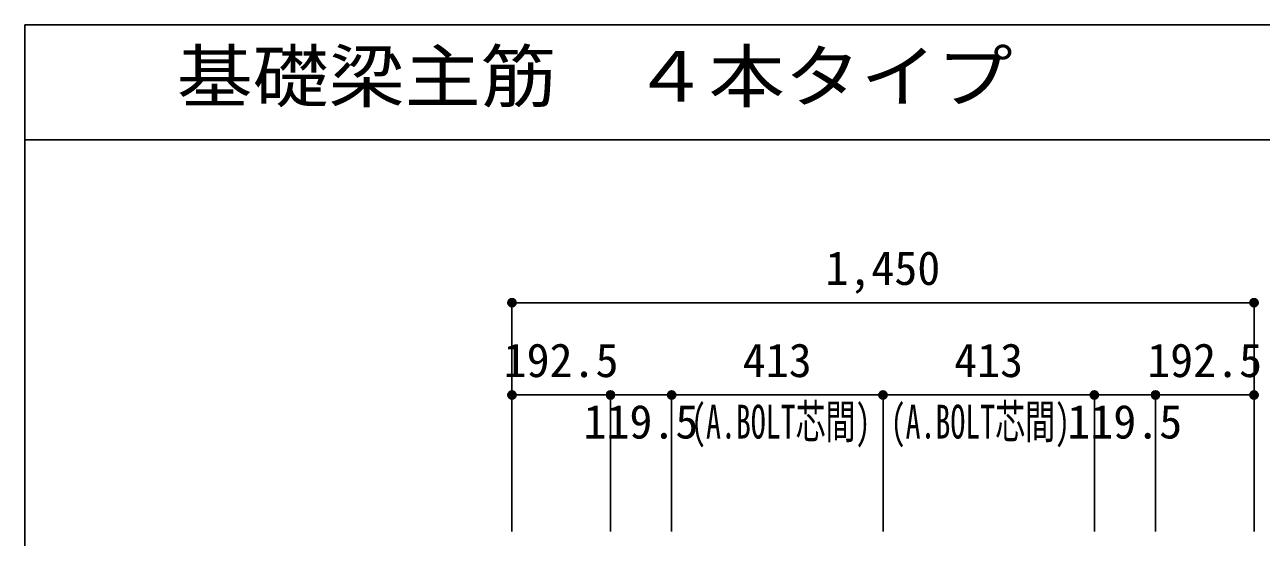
# Model space of a CAD drawing. Units: millimetres at full size, sheet at 1:30. Extents: x -5973 to 5954, y -4195 to 4201.
# Drawn here: x -5973 to -3557, y 3200 to 4201 of the extents above; entities that cross this region are included whole.
import ezdxf
from ezdxf.enums import TextEntityAlignment as Align

# ---------------------------------------------------------------- set-up
doc = ezdxf.new("R2010")
doc.units = ezdxf.units.MM
doc.header["$LTSCALE"] = 30
doc.header["$PDMODE"] = 32
doc.header["$PDSIZE"] = 15
for name, color, linetype in [('0-7_文字', 4, 'Continuous'), ('0-D_寸法', 4, 'Continuous'), ('6-7_文字', 7, 'Continuous'), ('F-0_枠', 6, 'Continuous')]:
    doc.layers.add(name, color=color, linetype=linetype)
doc.styles.add('ＭＳ ゴシック', font='')
doc.styles.get('ＭＳ ゴシック').set_extended_font_data('MS Gothic')

msp = doc.modelspace()

# ---------------------------------------------------------------- linework, layer by layer
at = {"layer": '0-D_寸法'}
for p, q in [((-5020.8, 3658.07), (-5020.8, 3478.07)), ((-5020.8, 3658.07), (-5020.8, 3478.07)), ((-5020.8, 3658.07), (-3570.8, 3658.07)), ((-5020.8, 3658.07), (-3570.8, 3658.07)), ((-5020.8, 3658.07), (-5020.8, 3211.03)), ((-3570.8, 3658.07), (-3570.8, 3211.03)), ((-5020.8, 3478.07), (-4828.3, 3478.07)), ((-4828.3, 3478.07), (-4828.3, 3211.03)), ((-4708.8, 3478.07), (-4708.8, 3211.03)), ((-4295.8, 3478.07), (-4295.8, 3211.03)), ((-3882.8, 3478.07), (-3882.8, 3211.03)), ((-3763.3, 3478.07), (-3763.3, 3211.03)), ((-3570.8, 3478.07), (-3763.3, 3478.07))]:
    msp.add_line(p, q, dxfattribs=at)
for points in [[(-4828.3, 3478.07), (-4708.8, 3478.07), (-4295.8, 3478.07)], [(-3763.3, 3478.07), (-3882.8, 3478.07), (-4295.8, 3478.07)]]:
    msp.add_lwpolyline(points, dxfattribs=at)
for centre, radius in [((-5020.8, 3658.07), 8), ((-5020.8, 3658.07), 7.2), ((-5020.8, 3658.07), 6.4), ((-5020.8, 3658.07), 5.6), ((-5020.8, 3658.07), 4.8), ((-5020.8, 3658.07), 4), ((-5020.8, 3658.07), 3.2), ((-5020.8, 3658.07), 2.4), ((-5020.8, 3658.07), 1.6), ((-5020.8, 3658.07), 0.8), ((-3570.8, 3658.07), 8), ((-3570.8, 3658.07), 7.2), ((-3570.8, 3658.07), 6.4), ((-3570.8, 3658.07), 5.6), ((-3570.8, 3658.07), 4.8), ((-3570.8, 3658.07), 4), ((-3570.8, 3658.07), 3.2), ((-3570.8, 3658.07), 2.4), ((-3570.8, 3658.07), 1.6), ((-3570.8, 3658.07), 0.8), ((-5020.8, 3478.07), 8), ((-5020.8, 3478.07), 7.2), ((-5020.8, 3478.07), 6.4), ((-5020.8, 3478.07), 5.6), ((-5020.8, 3478.07), 4.8), ((-5020.8, 3478.07), 4), ((-5020.8, 3478.07), 3.2), ((-5020.8, 3478.07), 2.4), ((-5020.8, 3478.07), 1.6), ((-4828.3, 3478.07), 8), ((-4828.3, 3478.07), 7.2), ((-4828.3, 3478.07), 6.4), ((-4828.3, 3478.07), 5.6), ((-4828.3, 3478.07), 4.8), ((-4828.3, 3478.07), 4), ((-4828.3, 3478.07), 3.2), ((-4828.3, 3478.07), 2.4), ((-4828.3, 3478.07), 1.6), ((-4708.8, 3478.07), 8), ((-4708.8, 3478.07), 7.2), ((-4708.8, 3478.07), 6.4), ((-4708.8, 3478.07), 5.6), ((-4708.8, 3478.07), 4.8), ((-4708.8, 3478.07), 4), ((-4708.8, 3478.07), 3.2), ((-4708.8, 3478.07), 2.4), ((-4708.8, 3478.07), 1.6), ((-4295.8, 3478.07), 8), ((-4295.8, 3478.07), 7.2), ((-4295.8, 3478.07), 6.4), ((-4295.8, 3478.07), 5.6), ((-4295.8, 3478.07), 4.8), ((-4295.8, 3478.07), 4), ((-4295.8, 3478.07), 3.2), ((-4295.8, 3478.07), 2.4), ((-4295.8, 3478.07), 1.6), ((-3882.8, 3478.07), 8), ((-3882.8, 3478.07), 7.2), ((-3882.8, 3478.07), 6.4), ((-3882.8, 3478.07), 5.6), ((-3882.8, 3478.07), 4.8), ((-3882.8, 3478.07), 4), ((-3882.8, 3478.07), 3.2), ((-3882.8, 3478.07), 2.4), ((-3882.8, 3478.07), 1.6), ((-3763.3, 3478.07), 8), ((-3763.3, 3478.07), 7.2), ((-3763.3, 3478.07), 6.4), ((-3763.3, 3478.07), 5.6), ((-3763.3, 3478.07), 4.8), ((-3763.3, 3478.07), 4), ((-3763.3, 3478.07), 3.2), ((-3763.3, 3478.07), 2.4), ((-3763.3, 3478.07), 1.6), ((-3570.8, 3478.07), 8), ((-3570.8, 3478.07), 7.2), ((-3570.8, 3478.07), 6.4), ((-3570.8, 3478.07), 5.6), ((-3570.8, 3478.07), 4.8), ((-3570.8, 3478.07), 4), ((-3570.8, 3478.07), 3.2), ((-3570.8, 3478.07), 2.4), ((-3570.8, 3478.07), 1.6), ((-5020.8, 3478.07), 0.8), ((-4828.3, 3478.07), 0.8), ((-4708.8, 3478.07), 0.8), ((-4295.8, 3478.07), 0.8), ((-3882.8, 3478.07), 0.8), ((-3763.3, 3478.07), 0.8), ((-3570.8, 3478.07), 0.8)]:
    msp.add_circle(centre, radius, dxfattribs=at)
at = {"layer": '0-D_寸法', "color": 7}
for p in [(-5020.8, 3658.07), (-5020.8, 3658.07), (-3570.8, 3658.07), (-5020.8, 3478.07), (-5020.8, 3478.07), (-4828.3, 3478.07), (-4828.3, 3478.07), (-4708.8, 3478.07), (-4708.8, 3478.07), (-4295.8, 3478.07), (-4295.8, 3478.07), (-3882.8, 3478.07), (-3882.8, 3478.07), (-3763.3, 3478.07), (-3763.3, 3478.07), (-3570.8, 3478.07), (-3570.8, 3478.07)]:
    msp.add_point(p, dxfattribs=at)
at = {"layer": 'F-0_枠'}
for q in [(5954.1, 4201.15), (-5972.88, -4195.24)]:
    msp.add_line((-5972.88, 4201.15), q, dxfattribs=at)
at = {"layer": 'F-0_枠', "color": 2}
msp.add_line((-5972.88, 3976.15), (3723.6, 3976.15), dxfattribs=at)

# ---------------------------------------------------------------- texts
at = {"layer": '0-7_文字', "style": 'ＭＳ ゴシック', "width": 0.65}
for p in [(-4670.8, 3373.07), (-4280.8, 3373.07)]:
    msp.add_text('(A.BOLT芯間)', height=65.98, dxfattribs=at).set_placement(p, align=Align.BOTTOM_LEFT)
at = {"layer": '0-D_寸法', "style": 'ＭＳ ゴシック'}
for s, p in [('1,450', (-4408.3, 3673.07)), ('192.5', (-5037.05, 3493.07)), ('413', (-4569.8, 3493.07)), ('413', (-4156.8, 3493.07)), ('192.5', (-3779.55, 3493.07)), ('119.5', (-4881.05, 3373.07)), ('119.5', (-3935.55, 3373.07))]:
    msp.add_text(s, height=65.98, dxfattribs=at).set_placement(p, align=Align.BOTTOM_LEFT)
at = {"layer": '6-7_文字', "color": 2, "style": 'ＭＳ ゴシック', "width": 1.1}
msp.add_text('\u3000\u3000基礎梁主筋\u3000４本タイプ', height=98.97, dxfattribs=at).set_placement((-5972.88, 4021.15), align=Align.BOTTOM_LEFT)

doc.saveas('drawing.dxf')
